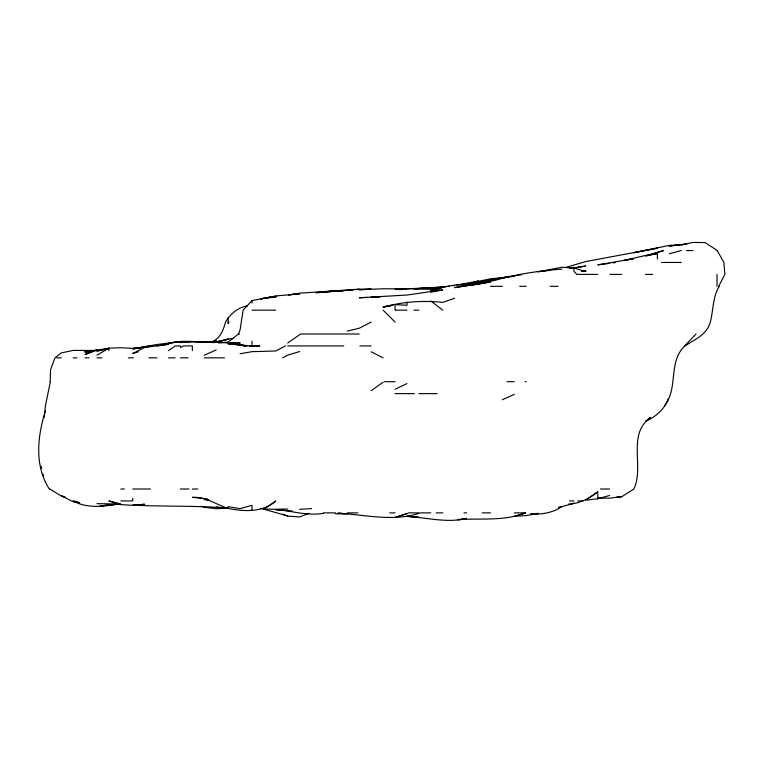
<?xml version="1.0" encoding="UTF-8"?>
<svg xmlns="http://www.w3.org/2000/svg" width="763" height="763" viewBox="0 0 763 763"><rect width="100%" height="100%" fill="white"/><g stroke="black" fill="none" stroke-linecap="round" stroke-linejoin="round"><path stroke-width="1.14" d="M50.129 381.71L50.568 369.778L54.955 357.857L61.193 352.935L73.114 350.417L96.968 350.436M44.225 417.475L45.437 405.554L50.377 381.71M45.379 410.971C37.482 436.341 34.23 465.516 49.271 488.978M218.371 342.969L228.127 342.082L238.428 334.013L240.049 330.131L243.111 310.159L251.971 300.66L263.903 298.238L260.65 299.516M668.378 398.534C664.649 409.273 655.646 416.941 645.46 421.424L650.591 417.475C626.652 434.366 644.525 466.489 633.891 489.016L621.616 496.808L617.277 496.885M719.194 286.316C712.671 297.169 713.367 310.15 710.334 322.081C706.958 334.556 694.769 339.554 684.916 345.935C667.778 361.576 678.545 388.596 664.573 405.554M718.689 286.316L724.85 274.394L723.906 262.462L717.21 250.541M247.641 305.782C238.161 307.336 230.178 313.889 225.514 322.081C223.368 330.226 219.963 339.134 211.237 342.024M696.056 334.013L684.688 345.935M287.746 342.997L300.632 334.013L359.287 334.013M371.209 390.713L383.14 382.177M597.772 498.773L597.772 491.782L585.841 500.213L597.772 498.773L609.694 495.454M263.903 508.492L263.903 509.293L275.825 500.957C262.796 512.574 244.16 511.706 228.127 508.425C216.158 504.572 205.524 496.541 192.352 497.333L207.526 498.935M168.509 350.627L175.337 345.935L180.43 345.935L180.43 347.451L183.625 345.935L192.352 345.935L192.352 350.618M597.772 491.782C589.332 498.516 579.479 503.694 568.502 504.143M96.968 355.215L108.89 348.157L120.812 347.747L132.733 348.319L144.655 347.308M282.634 357.857L287.746 355.11L299.668 351.524M285.467 345.935L275.825 350.961L251.971 351.676L240.049 353.755M371.209 322.081L359.287 328.224L347.365 331.085M395.062 389.244L406.984 383.598M502.378 399.755L514.3 394.347M204.274 355.253L216.206 349.921M211.866 342.377L216.206 340.517L211.866 342.225M308.939 513.28L299.668 516.942L287.746 516.103L282.739 514.081M96.968 349.883L96.968 351.037L108.89 348.557L96.968 349.883L85.036 354.48L96.968 350.007L85.036 351.848L89.376 351.514M454.681 298.238L442.759 302.377C422.893 300.26 402.492 301.766 383.14 307.117L392.897 305.19L383.14 306.964L390.723 305.849M646.547 255.91L663.572 250.541L645.46 255.901L657.391 253.583L657.391 259.038M138.16 351.829L132.733 353.527L144.655 347.461L168.509 344.304L156.835 345.935M514.3 512.87L525.497 512.87C503.904 521.53 480.442 517.963 457.934 519.717M525.497 512.87L514.3 516.255L526.222 515.616L538.153 513.394L534.901 513.661M418.906 513.404C392.63 521.844 364.533 514.691 337.637 513.146M565.249 267.555L585.841 261.556L657.391 248.185L645.155 250.541M558.745 507.376L561.997 506.479C552.736 513.041 541.596 514.396 530.562 514.243M669.313 253.726L681.235 250.541M468.778 283.331L490.456 278.81L508.883 276.969M558.745 507.595L573.919 503.256L570.667 503.704M570.667 268.109L573.919 267.308L569.589 268.299M623.781 260.45L645.46 255.481L657.391 253.583M96.968 351.037L108.89 348.195M475.273 281.824L478.525 281.051L456.846 285M441.672 287.88L430.837 290.398L439.507 288.681L430.837 291.199C453.508 281.337 479.078 286.297 502.378 278.19C521.978 273.44 541.892 270.55 561.997 269.101M137.073 348.329L147.955 346.173M482.865 283.435L490.456 281.948L454.681 287.622L465.621 285.829M462.674 286.316L466.603 285.534M430.837 292.229L442.759 289.873L406.984 295.033L359.287 297.78L366.879 297.398M478.525 284.284L480.7 283.865M212.953 342.711L228.127 339.192C208.871 345.925 188.146 337.885 168.509 343.35L180.43 341.633L156.587 344.542L132.733 348.977L140.325 347.909M265.009 298.028L275.825 295.949L299.668 293.831L288.834 294.919M643.991 250.76L633.538 252.734L669.313 245.381L680.148 244.78M623.781 260.565L633.538 258.752L597.772 264.847L609.694 263.388M452.545 285.753L454.681 285.381M138.16 348.309L140.325 347.966M288.834 294.852L299.668 293.173L359.287 289.129L371.209 289.158L359.287 289.721L383.14 288.786L405.897 288.853L395.062 289.301L441.672 287.308L427.585 288.032M573.919 267.87L585.841 266.02L573.919 268.023L561.997 267.231L538.153 271.771L540.318 271.514M466.603 285.667L478.525 283.846L459.717 286.316L476.36 284.532M317.017 292.63L343.026 290.646L317.017 292.591M612.956 262.93L615.131 262.625M457.934 519.593L466.603 518.411C446.946 523.37 426.813 517.438 406.984 516.522M521.701 274.67L466.603 284.151L502.378 277.789L490.456 279.659L500.213 278.381M119.724 503.904C104.207 506.317 87.564 508.969 73.114 500.948L77.454 501.816M502.378 278.094L504.543 277.799M318.095 292.553L335.443 290.789L343.026 290.808L335.443 290.798L315.93 292.734M512.135 276.54L514.3 276.263L511.048 276.597L514.3 276.206M133.821 348.243L144.655 346.955M542.483 271.256L550.075 270.369M335.443 291.39L353.87 289.673L347.365 290.007M435.168 287.985L437.342 287.737M680.148 244.837L669.313 246.077L686.652 243.969M686.652 244.265L681.235 244.837L693.157 242.424L705.079 242.567L717.01 250.321M401.567 289.549L405.897 289.12L399.402 289.53M149.052 345.935L153.353 345.496M233.545 338.457L228.127 339.01L216.206 342.234L240.049 343.608L230.292 343.35M145.8 346.841L148.07 346.612M444.953 286.735L413.489 288.834M447.137 286.526L449.331 286.316M267.145 297.932L275.825 297.131L263.903 297.837M582.589 271.285L585.841 271.008L581.511 270.789M530.562 514.024L532.727 513.842M230.292 343.255L240.049 342.587L230.292 343.169M414.576 288.776L425.411 288.147M299.668 509.312L311.59 508.606M85.036 351.848L89.376 351.59L85.036 351.724M228.127 508.072L216.206 508.74L204.274 507.281M416.741 288.796L430.837 288.815L406.984 288.719L398.315 289.52M617.277 496.723L621.616 496.551L609.694 498.201L597.772 498.077M323.522 513.327C303.245 516.78 284.055 507.786 263.903 509.293M442.759 287.107L444.924 287.041M398.315 289.549L405.897 289.32M275.825 509.255L287.746 509.026M120.812 504.047L96.968 503.656M686.557 250.541L693.157 250.541M661.635 262.462L681.235 262.462M597.772 274.394L576.771 274.394L573.919 271.218L573.919 267.947L585.841 271.561L581.511 271.142M609.923 274.394L621.616 274.394M645.46 274.394L652.689 274.394M490.456 286.316L502.378 286.316M519.67 286.316L526.222 286.316M550.075 286.316L558.039 286.316M251.971 310.159L275.596 310.159M395.492 310.159L406.984 310.159M413.966 310.159L418.906 310.159M228.127 322.081L228.986 322.081L228.127 323.779L228.127 317.847M238.428 334.013L239.363 334.013M287.746 345.935L343.798 345.935M359.859 345.935L371.209 345.935M56.758 357.857L61.25 357.857M73.114 357.857L76.844 357.857M85.036 357.857L89.061 357.857M96.968 357.857L101.813 357.857M128.289 357.857L133.449 357.857M148.89 357.857L156.949 357.857M168.509 357.857L175.118 357.857M180.43 357.857L188.108 357.857M204.274 357.857L224.484 357.857M384.514 381.71L395.062 381.71M507.014 381.71L514.3 381.71M525.116 381.71L526.222 381.71M395.062 393.632L414.357 393.632M418.906 393.632L437.142 393.632M49.748 489.016L61.193 495.94L65.532 497.4M120.812 489.016L124.369 489.016M132.733 489.016L150.454 489.016M180.43 489.016L188.957 489.016M192.352 489.016L197.76 489.016M600.481 489.016L609.694 489.016M120.812 500.948L132.733 500.948L132.733 498.439M569.475 500.948L573.919 500.948M577.763 500.948L582.961 500.948M323.522 512.87L335.443 512.87M347.365 512.87L357.761 512.87M389.683 512.87L395.062 512.87M408.043 512.87L418.906 512.87M419.955 512.87L430.837 512.87M436.255 512.87L442.759 512.87M464.009 512.87L466.603 512.87M482.13 512.87L490.456 512.87M292.086 510.952L275.825 509.875M371.209 297.179L373.384 297.189M208.614 499.612L204.274 499.565L208.614 499.794M335.443 513.795L347.365 513.919M379.888 297.189L371.209 297.007L374.461 297.189M243.244 345.935L245.428 346.011M249.797 346.154L259.801 345.935L249.997 346.221M249.997 346.106L251.971 346.221L228.127 343.321L247.031 345.935L228.127 343.798L240.049 344.714M338.724 513.156L344.123 513.633M228.127 508.339L216.206 507.281L228.127 508.005C196.377 505.592 164.531 506.632 132.733 505.182L144.655 504.257L132.733 505.344L120.812 504.629L108.89 500.948L119.724 503.761M406.984 516.189L418.906 517.362L408.071 516.189M260.65 508.54L263.903 508.921M79.619 502.626L73.114 501.768L61.193 495.702L64.445 496.866M228.127 506.67L240.049 508.663L251.971 505.316L251.971 510.38M263.903 509.188L287.746 516.026M201.022 506.279L204.274 507.099M371.209 351.8L383.14 357.857M430.837 300.937L442.759 310.159M383.14 310.159L395.062 322.081M41.154 466.26L41.65 468.425M42.9 473.842L43.644 477.094M717.01 274.394L717.01 286.316M406.984 302.1L406.984 305.276L395.062 304.59L395.062 309.912M251.971 300.66L251.971 303.016M251.971 341.156L251.971 344.552M108.89 348.157L108.89 350.694M406.984 513.566L395.062 517.552L406.984 513.566M275.825 296.33L266.087 297.894L275.825 296.33M118.647 503.885L100.22 505.983L118.647 503.885M508.883 276.883L502.378 277.694L508.883 276.855M140.325 347.718L134.908 348.262L140.325 347.728M439.507 288.347L430.837 289.177L439.507 288.366M192.352 341.643L180.43 342.568L192.352 341.681L216.206 342.377L192.352 341.643M359.287 289.396L356.035 289.568L359.287 289.396"/></g></svg>
